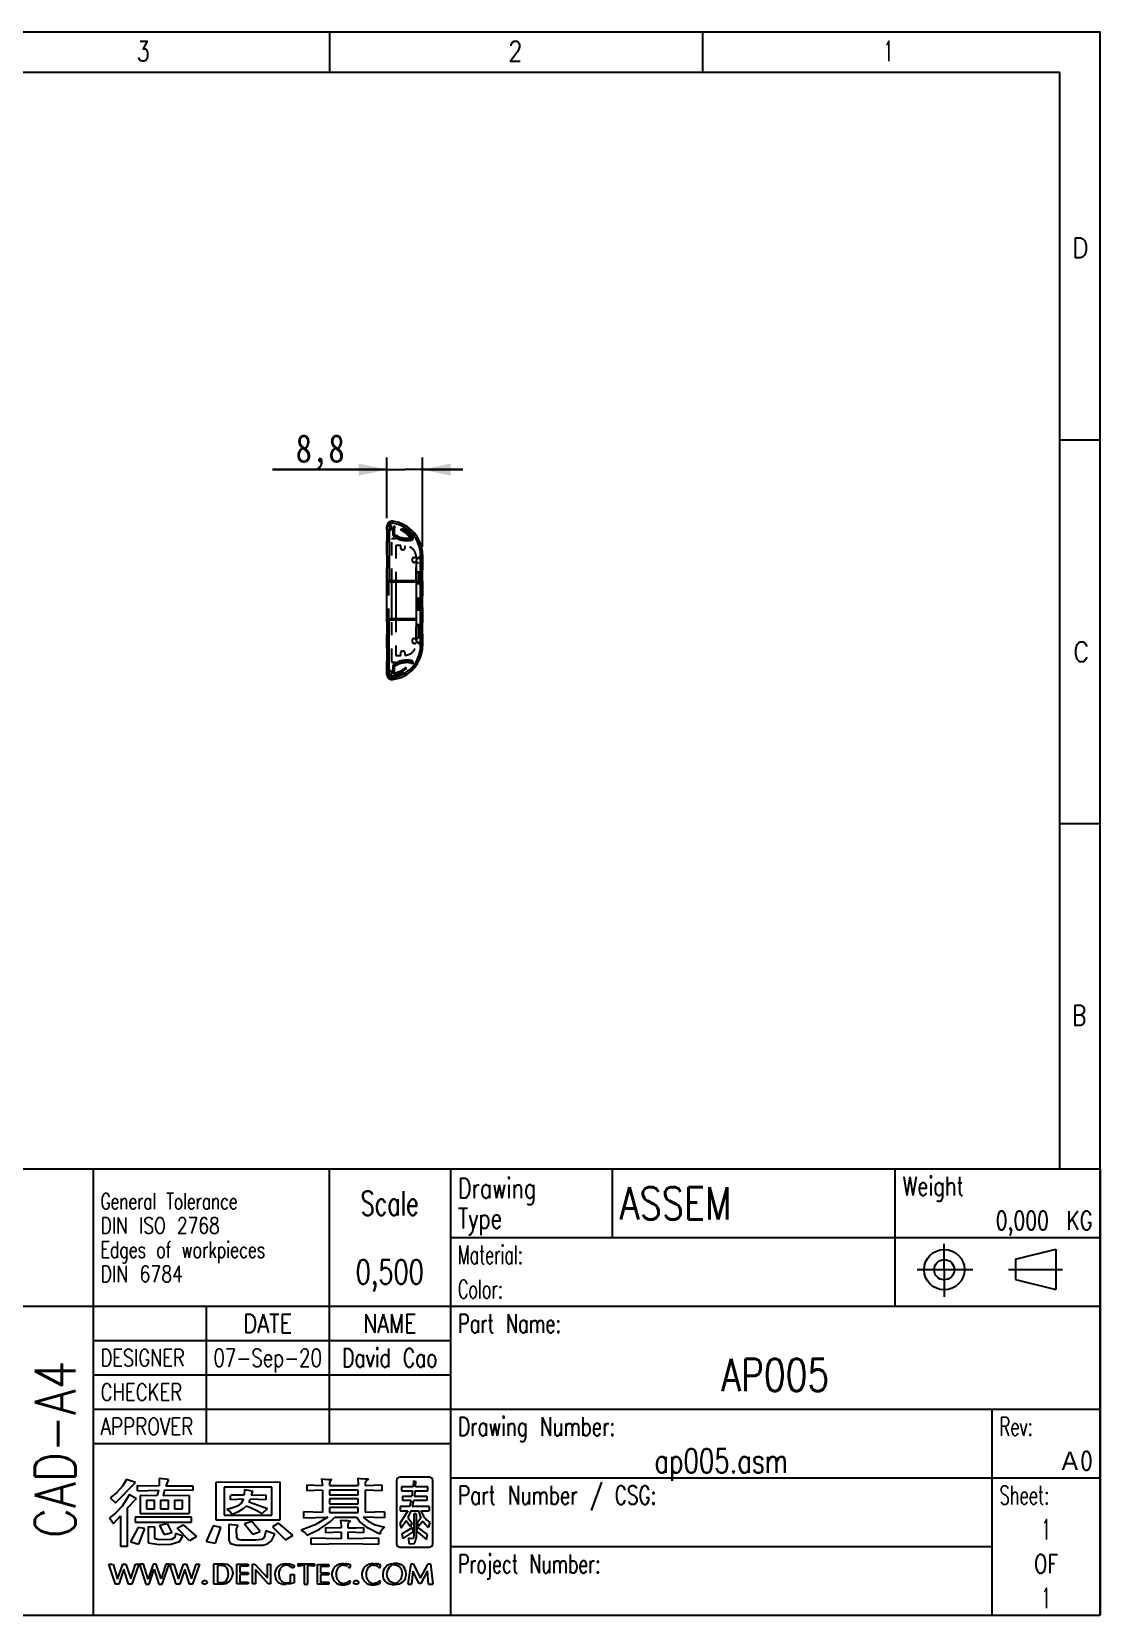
# Model space of a CAD drawing. Extents: x 14 to 580, y 14 to 406.
# Drawn here: x 315.6 to 580, y 14 to 406 of the extents above; entities that cross this region are included whole.
import ezdxf
from ezdxf.enums import TextEntityAlignment as Align

# ---------------------------------------------------------------- set-up
doc = ezdxf.new("R2010")
doc.units = 0
doc.header["$LTSCALE"] = 32.67
doc.linetypes.add('HIDDEN', pattern=[0.2, 0.1, -0.1])
doc.layers.get('0').update_dxf_attribs({"linetype": 'CONTINUOUS'})
for name, color, linetype in [('AP005-BASE2', 7, 'CONTINUOUS'), ('AP005-BASE3', 7, 'CONTINUOUS'), ('AP005-DIFFUSE3', 7, 'CONTINUOUS'), ('AP005-ENDCAP-02', 7, 'CONTINUOUS'), ('AP005-ENDCAP-03', 7, 'CONTINUOUS'), ('AP005-ENDCAP-12', 7, 'CONTINUOUS'), ('AP005-ENDCAP-13', 7, 'CONTINUOUS'), ('AP0054', 7, 'CONTINUOUS'), ('AP0059', 7, 'CONTINUOUS')]:
    doc.layers.add(name, color=color, linetype=linetype)
doc.styles.get("Standard").update_dxf_attribs({"font": 'SIMHEI.SHX', "width": 0.85})
doc.styles.add('TEXTSTYLE_2', font='TXT.TTF')
doc.styles.add('TEXTSTYLE_4', font='TXT.TTF')
doc.styles.add('TEXTSTYLE_5', font='TXT.TTF')
doc.styles.add('TEXTSTYLE_6', font='TXT.TTF')
doc.styles.add('TEXTSTYLE_8', font='gdt', dxfattribs={"width": 0.55})
doc.dimstyles.get("Standard").update_dxf_attribs({"dimtxt": 2.5, "dimasz": 2.5, "dimexe": 1.25, "dimexo": 0.625, "dimtad": 1, "dimcen": 2.5, "dimazin": 3, "dimtfac": 1, "dimtmove": 0, "dimatfit": 3})

# ---------------------------------------------------------------- blocks, each defined once
blk = doc.blocks.new('SYMBOL_283_BL0', base_point=(374.78, 34.86))
at = {"layer": 'AP0059', "color": 7}
for p, q in [((339.1, 47.61), (338.1, 45.94)), ((341.3, 46.84), (339.1, 47.61)), ((347.18, 47.9), (347.17, 46.03)), ((349.45, 47.59), (347.18, 47.9)), ((349.45, 47.59), (348.82, 46.03)), ((387.31, 47.76), (387.54, 46.15)), ((387.31, 47.76), (388.91, 47.61)), ((388.91, 47.61), (389.85, 47.6)), ((389.43, 47.18), (389.3, 46.78)), ((389.85, 47.6), (389.43, 47.18)), ((396.28, 47.96), (396.42, 46.15)), ((396.28, 47.96), (396.98, 47.88)), ((396.98, 47.88), (398.08, 47.8)), ((398.08, 47.8), (398.94, 47.79)), ((398.27, 47.21), (398.13, 46.82)), ((398.94, 47.79), (398.27, 47.21)), ((405.9, 47.37), (405.9, 31.66)), ((414.04, 48.16), (406.7, 48.16)), ((410.08, 47.31), (409.97, 45.82)), ((410.08, 47.31), (410.67, 47.13)), ((410.56, 45.82), (410.67, 47.13)), ((414.83, 31.66), (414.83, 47.37)), ((336.66, 44.38), (335.05, 43.09)), ((336.31, 41.86), (341.3, 46.84)), ((338.1, 45.94), (336.66, 44.38)), ((339.82, 43.9), (337.99, 41.01)), ((339.82, 43.9), (341.52, 42.91)), ((341.74, 46.12), (341.74, 44.85)), ((341.74, 46.12), (347.17, 46.03)), ((341.75, 44.85), (347, 44.96)), ((342.45, 43.66), (342.43, 39.24)), ((346.68, 43.55), (342.45, 43.66)), ((347, 44.97), (346.68, 43.55)), ((348.49, 44.95), (348.16, 43.54)), ((354.56, 43.65), (348.16, 43.54)), ((355.48, 44.86), (348.49, 44.95)), ((348.82, 46.03), (355.48, 46.08)), ((354.56, 43.65), (354.54, 39.24)), ((355.48, 46.08), (355.48, 44.86)), ((361.23, 37.51), (361.28, 46.99)), ((361.28, 46.99), (377.01, 47.02)), ((363.25, 45.72), (363.25, 38.77)), ((374.99, 45.72), (363.25, 45.72)), ((364.74, 43.64), (364.74, 42.62)), ((364.9, 43.83), (368.17, 43.81)), ((368.26, 45.12), (368.17, 43.81)), ((368.26, 45.12), (370.24, 44.84)), ((370.24, 44.84), (369.9, 43.72)), ((369.9, 43.72), (373.57, 43.84)), ((373.57, 43.84), (373.57, 42.59)), ((374.99, 38.77), (374.99, 45.72)), ((377.01, 47.02), (377.01, 37.51)), ((383.7, 46.32), (387.54, 46.15)), ((383.7, 46.32), (383.7, 44.83)), ((387.55, 44.97), (383.7, 44.83)), ((387.55, 44.97), (387.55, 39.42)), ((389.3, 46.78), (389.29, 46.15)), ((389.29, 46.15), (396.42, 46.15)), ((396.42, 44.97), (389.29, 44.97)), ((389.29, 44.97), (389.29, 43.82)), ((389.29, 43.82), (396.42, 43.82)), ((396.42, 43.82), (396.42, 44.97)), ((398.13, 46.82), (398.13, 46.14)), ((398.13, 46.14), (402.28, 46.31)), ((402.28, 44.82), (398.13, 44.97)), ((398.13, 44.97), (398.13, 39.42)), ((402.28, 46.31), (402.28, 44.82)), ((409.97, 45.82), (407.08, 45.82)), ((407.08, 45.82), (407.08, 44.8)), ((407.08, 44.8), (409.86, 44.8)), ((407.34, 43.47), (409.67, 43.47)), ((407.34, 43.47), (407.34, 42.44)), ((409.86, 44.8), (409.67, 43.47)), ((410.45, 44.8), (410.28, 43.47)), ((410.28, 43.47), (413.41, 43.47)), ((410.45, 44.8), (413.66, 44.8)), ((413.66, 45.82), (410.56, 45.82)), ((413.41, 43.47), (413.41, 42.44)), ((413.66, 44.8), (413.66, 45.82)), ((336.32, 39.31), (334.83, 38.16)), ((335.05, 43.09), (336.31, 41.86)), ((337.99, 41.01), (336.32, 39.31)), ((339.33, 40.59), (341.52, 42.91)), ((339.33, 31.06), (339.33, 40.59)), ((342.43, 39.24), (354.54, 39.24)), ((344.01, 42.51), (344.01, 40.37)), ((344.03, 42.51), (346.02, 42.51)), ((344.03, 40.37), (346.02, 40.37)), ((346.02, 40.37), (346.02, 42.51)), ((347.46, 42.51), (347.46, 40.37)), ((347.46, 42.51), (349.44, 42.51)), ((347.46, 40.37), (349.44, 40.37)), ((349.44, 40.37), (349.44, 42.51)), ((350.92, 42.51), (350.92, 40.37)), ((350.95, 42.51), (352.93, 42.51)), ((350.95, 40.37), (352.93, 40.37)), ((352.93, 40.37), (352.93, 42.51)), ((365.13, 40.5), (363.92, 40.21)), ((363.92, 40.21), (364.7, 39.62)), ((364.7, 39.62), (365.2, 39.07)), ((368.01, 42.72), (364.88, 42.59)), ((366.52, 41.04), (365.13, 40.5)), ((365.2, 39.07), (366.76, 39.68)), ((367.44, 41.77), (366.52, 41.04)), ((366.76, 39.68), (368.05, 40.46)), ((368.01, 42.72), (367.44, 41.77)), ((368.05, 40.46), (368.76, 41.14)), ((368.76, 41.14), (369.77, 40.72)), ((369.64, 42.72), (369.37, 42.06)), ((369.37, 42.06), (373.94, 40.46)), ((373.57, 42.59), (369.64, 42.72)), ((369.77, 40.72), (371.35, 39.95)), ((371.35, 39.95), (372.6, 39.21)), ((372.6, 39.21), (373.94, 40.46)), ((387.55, 39.42), (382.87, 39.59)), ((382.87, 39.59), (382.87, 38.15)), ((396.42, 42.86), (389.29, 42.86)), ((389.29, 42.86), (389.29, 41.61)), ((389.29, 41.61), (396.42, 41.61)), ((396.42, 40.65), (389.29, 40.65)), ((389.29, 40.65), (389.29, 39.43)), ((389.29, 39.43), (396.42, 39.43)), ((396.42, 41.61), (396.42, 42.86)), ((396.42, 39.43), (396.42, 40.65)), ((402.9, 39.59), (398.13, 39.42)), ((402.9, 39.59), (402.9, 38.14)), ((408.71, 39.88), (406.66, 36.7)), ((409.05, 40.91), (406.79, 40.91)), ((406.79, 40.91), (406.79, 39.88)), ((406.79, 39.88), (408.71, 39.88)), ((409.48, 42.44), (407.34, 42.44)), ((409.43, 39.88), (408.67, 38.17)), ((409.48, 42.44), (409.05, 40.91)), ((409.43, 39.88), (411.28, 39.88)), ((410.11, 42.44), (409.74, 40.91)), ((413.96, 40.91), (409.74, 40.91)), ((413.41, 42.44), (410.11, 42.44)), ((411.28, 39.88), (411.93, 38.06)), ((411.89, 39.88), (412.55, 38.56)), ((411.89, 39.88), (413.96, 39.88)), ((413.96, 40.91), (413.96, 39.88)), ((334.83, 38.16), (335.82, 36.75)), ((335.82, 36.75), (337.61, 38.59)), ((337.61, 38.59), (337.61, 31.06)), ((341.99, 35.73), (340.09, 32.21)), ((355.15, 38.27), (341.18, 38.29)), ((341.18, 38.29), (341.18, 37.02)), ((341.18, 37.02), (355.15, 37.05)), ((343.55, 35.51), (341.99, 35.73)), ((343.55, 35.51), (342.01, 31.65)), ((344.41, 35.97), (346.02, 35.87)), ((344.41, 35.97), (344.41, 31.96)), ((346.02, 35.87), (346.02, 33.01)), ((347.34, 36.35), (349.11, 36.76)), ((348.47, 33.89), (347.34, 36.35)), ((349.11, 36.76), (350.32, 34.42)), ((351.61, 35.53), (353.06, 36.36)), ((354.64, 32.44), (351.61, 35.53)), ((353.06, 36.36), (356.39, 33.51)), ((355.15, 37.07), (355.15, 38.27)), ((360.48, 36.11), (358.82, 32.24)), ((362.45, 35.75), (360.48, 36.11)), ((361.07, 31.88), (362.44, 35.73)), ((377.01, 37.51), (361.23, 37.51)), ((363.25, 38.77), (374.99, 38.77)), ((364.35, 36.45), (364.37, 32.53)), ((366.7, 36.24), (364.35, 36.45)), ((366.3, 35.37), (366.7, 36.24)), ((366.36, 33.14), (366.3, 35.37)), ((370.11, 37.22), (368.29, 36.62)), ((368.29, 36.62), (370.3, 34.05)), ((372.18, 34.78), (370.11, 37.22)), ((376.68, 36.78), (375.21, 35.88)), ((375.21, 35.88), (378.4, 32.71)), ((380.23, 33.8), (376.68, 36.78)), ((385.77, 36.42), (382.3, 35.06)), ((382.87, 38.15), (388.89, 38.33)), ((383.79, 33.85), (386.79, 35.34)), ((388.89, 38.33), (385.77, 36.42)), ((386.79, 35.34), (389.51, 37.2)), ((388.3, 35.77), (392.18, 35.63)), ((388.3, 35.77), (388.3, 34.44)), ((389.51, 37.2), (390.52, 38.18)), ((396.03, 38.18), (390.52, 38.18)), ((392.01, 37.55), (392.16, 36.21)), ((392.01, 37.55), (392.76, 37.48)), ((392.16, 36.21), (392.18, 35.63)), ((392.76, 37.48), (393.86, 37.44)), ((393.86, 36.58), (393.85, 35.64)), ((393.85, 35.64), (395.91, 35.68)), ((393.86, 37.44), (394.51, 37.42)), ((393.98, 36.94), (393.86, 36.58)), ((394.51, 37.42), (393.98, 36.94)), ((395.91, 35.68), (397.68, 35.76)), ((396.68, 37.26), (396.03, 38.18)), ((398.85, 35.57), (396.68, 37.26)), ((397.62, 38.33), (398.85, 37.29)), ((402.9, 38.14), (397.62, 38.33)), ((397.68, 35.76), (397.68, 34.44)), ((398.85, 37.29), (400.6, 36.43)), ((401.74, 34.12), (398.85, 35.57)), ((400.6, 36.43), (402.93, 35.85)), ((402.4, 35.36), (401.95, 34.7)), ((402.93, 35.85), (402.4, 35.36)), ((406.66, 36.7), (407, 35.61)), ((408.27, 37.39), (407, 35.61)), ((407.22, 34.16), (409.81, 35.76)), ((409.33, 35.87), (408.27, 37.39)), ((408.67, 38.17), (409.68, 36.85)), ((409.68, 36.85), (409.33, 35.87)), ((409.81, 35.76), (409.94, 34.7)), ((410.71, 39.08), (410.14, 39.08)), ((410.14, 39.08), (410.14, 33.81)), ((410.71, 39.08), (410.71, 33.14)), ((411.05, 35.78), (410.82, 34.8)), ((411.93, 38.06), (410.98, 36.93)), ((410.98, 36.93), (411.29, 35.98)), ((413.56, 33.97), (411.05, 35.78)), ((412.37, 37.32), (411.29, 35.98)), ((412.37, 37.32), (412.93, 36.56)), ((412.55, 38.56), (413.32, 37.62)), ((412.93, 36.56), (413.72, 35.74)), ((413.32, 37.62), (414.08, 37.01)), ((414.08, 37.01), (413.72, 35.74)), ((340.13, 32.2), (342.01, 31.65)), ((344.41, 31.96), (347.11, 31.54)), ((346.71, 32.76), (346.02, 33.01)), ((348.47, 32.69), (346.71, 32.76)), ((347.11, 31.54), (350.01, 31.58)), ((350.32, 34.42), (348.47, 33.89)), ((350.22, 32.79), (348.47, 32.69)), ((350.01, 31.58), (352.16, 32.24)), ((351.02, 33.3), (350.22, 32.79)), ((351.23, 34.29), (351.02, 33.3)), ((352.98, 33.6), (351.23, 34.29)), ((352.16, 32.24), (352.98, 33.6)), ((356.39, 33.51), (354.64, 32.44)), ((358.82, 32.24), (361.07, 31.88)), ((364.37, 32.53), (364.79, 31.79)), ((364.79, 31.79), (366.33, 31.38)), ((366.33, 31.38), (372.76, 31.4)), ((366.67, 32.78), (366.36, 33.14)), ((367.54, 32.62), (366.67, 32.78)), ((371.08, 32.61), (367.54, 32.62)), ((370.3, 34.05), (372.18, 34.78)), ((372.45, 32.8), (371.08, 32.61)), ((373.01, 33.17), (372.45, 32.8)), ((372.76, 31.4), (373.98, 31.68)), ((373.28, 33.73), (373.01, 33.17)), ((373.52, 34.89), (373.28, 33.73)), ((375.75, 34.06), (373.55, 34.88)), ((373.98, 31.68), (374.92, 32.44)), ((374.92, 32.44), (375.75, 34.06)), ((378.4, 32.71), (380.29, 33.83)), ((382.3, 35.06), (383.01, 34.67)), ((383.01, 34.67), (383.78, 33.85)), ((392.18, 32.96), (384.64, 33.11)), ((384.64, 33.11), (384.64, 31.65)), ((384.64, 31.65), (393.7, 31.79)), ((392.18, 34.59), (388.3, 34.44)), ((392.18, 34.59), (392.18, 32.96)), ((393.7, 31.79), (401.46, 31.65)), ((397.68, 34.44), (393.85, 34.58)), ((393.85, 34.58), (393.85, 32.96)), ((401.46, 33.11), (393.85, 32.96)), ((401.46, 31.65), (401.46, 33.11)), ((401.95, 34.7), (401.74, 34.12)), ((407.22, 34.16), (407.4, 33.02)), ((409.94, 34.7), (407.4, 33.02)), ((409.73, 32.95), (408.83, 33.07)), ((408.83, 33.07), (408.92, 31.75)), ((408.92, 31.75), (410.04, 31.72)), ((409.96, 33.06), (409.73, 32.95)), ((410.09, 33.3), (409.96, 33.06)), ((410.04, 31.72), (410.47, 32.16)), ((410.14, 33.81), (410.09, 33.3)), ((410.47, 32.16), (410.71, 33.14)), ((410.82, 34.8), (413.29, 32.77)), ((413.29, 32.77), (413.56, 33.97)), ((339.33, 31.06), (337.61, 31.06)), ((406.7, 30.86), (414.04, 30.86)), ((334.73, 26.7), (335.61, 26.69)), ((336.32, 21.74), (334.73, 26.7)), ((335.76, 26.69), (336.88, 22.98)), ((336.88, 22.98), (338.14, 26.7)), ((338.41, 25.4), (337.18, 21.74)), ((338.14, 26.7), (338.89, 26.69)), ((339.57, 21.74), (338.41, 25.4)), ((338.89, 26.69), (340.11, 23.03)), ((340.11, 23.03), (341.29, 26.7)), ((342.08, 26.69), (340.37, 21.74)), ((341.29, 26.7), (342.08, 26.69)), ((342.26, 26.7), (343.85, 21.74)), ((343.28, 26.69), (342.26, 26.7)), ((344.41, 22.98), (343.28, 26.69)), ((345.67, 26.69), (344.41, 22.98)), ((344.71, 21.74), (345.93, 25.4)), ((346.42, 26.69), (345.67, 26.69)), ((345.93, 25.4), (347.1, 21.74)), ((347.64, 23.03), (346.42, 26.69)), ((348.81, 26.7), (347.64, 23.03)), ((347.9, 21.74), (349.61, 26.69)), ((349.61, 26.69), (348.81, 26.7)), ((349.78, 26.7), (350.81, 26.69)), ((351.38, 21.74), (349.78, 26.7)), ((350.81, 26.69), (351.93, 22.98)), ((351.93, 22.98), (353.2, 26.7)), ((353.46, 25.4), (352.24, 21.74)), ((353.2, 26.7), (353.95, 26.69)), ((354.63, 21.74), (353.46, 25.4)), ((353.95, 26.69), (355.17, 23.03)), ((355.17, 23.03), (356.34, 26.7)), ((357.14, 26.69), (355.43, 21.74)), ((356.34, 26.7), (357.14, 26.69)), ((363.33, 26.7), (360.62, 26.69)), ((360.62, 26.69), (360.62, 21.81)), ((361.57, 26.34), (361.57, 22.14)), ((362.5, 26.33), (361.57, 26.33)), ((363.41, 26.19), (362.5, 26.33)), ((364.1, 26.54), (363.33, 26.7)), ((363.85, 25.89), (363.41, 26.19)), ((364.11, 25.32), (363.85, 25.89)), ((364.86, 25.99), (364.1, 26.54)), ((364.26, 24.62), (364.11, 25.32)), ((364.15, 23.29), (364.28, 24.25)), ((364.28, 24.25), (364.26, 24.62)), ((364.86, 25.99), (365.22, 25.26)), ((365.34, 24.42), (365.16, 23.39)), ((365.22, 25.26), (365.34, 24.42)), ((366.35, 26.63), (369.18, 26.63)), ((366.35, 21.81), (366.35, 26.63)), ((369.18, 26.17), (367.07, 26.17)), ((367.07, 26.17), (367.07, 24.58)), ((367.07, 24.58), (369.18, 24.58)), ((369.18, 24.13), (367.07, 24.13)), ((367.07, 24.13), (367.07, 22.24)), ((369.18, 26.63), (369.18, 26.17)), ((369.18, 24.58), (369.18, 24.13)), ((370.23, 21.81), (370.23, 26.69)), ((370.23, 26.69), (370.85, 26.69)), ((370.85, 26.69), (373.95, 23.28)), ((374.12, 21.81), (370.95, 25.32)), ((370.95, 25.32), (370.95, 21.81)), ((373.95, 23.28), (373.95, 26.69)), ((373.95, 26.69), (374.67, 26.69)), ((374.67, 26.69), (374.67, 21.81)), ((375.81, 24.84), (375.73, 24.14)), ((375.73, 24.14), (376.01, 22.92)), ((376.28, 25.85), (375.81, 24.84)), ((377.11, 26.48), (376.28, 25.85)), ((376.76, 24.7), (376.73, 24.22)), ((376.73, 24.22), (376.82, 23.5)), ((376.89, 25.2), (376.76, 24.7)), ((377.17, 25.7), (376.89, 25.2)), ((377.82, 26.7), (377.11, 26.48)), ((377.7, 26.15), (377.17, 25.7)), ((378.5, 26.43), (377.7, 26.15)), ((378.38, 26.78), (377.82, 26.7)), ((378.38, 26.78), (379.47, 26.73)), ((379.12, 26.37), (378.5, 26.43)), ((380.14, 25.75), (379.12, 26.37)), ((379.47, 26.73), (380.62, 26.34)), ((379.67, 22.24), (379.67, 24.08)), ((379.67, 24.08), (380.56, 24.08)), ((380.39, 25.75), (380.14, 25.75)), ((380.62, 26.34), (380.39, 25.75)), ((380.56, 24.08), (380.55, 22.02)), ((381.46, 26.74), (385.56, 26.75)), ((381.46, 26.74), (381.46, 26.23)), ((381.46, 26.23), (381.75, 26.23)), ((381.75, 26.23), (383.05, 26.39)), ((383.05, 26.39), (383.05, 21.74)), ((383.97, 21.74), (383.97, 26.39)), ((383.97, 26.39), (385.27, 26.23)), ((385.27, 26.23), (385.56, 26.23)), ((385.56, 26.75), (385.55, 26.26)), ((386.31, 26.56), (389.14, 26.56)), ((386.31, 21.74), (386.31, 26.56)), ((389.14, 26.1), (387.03, 26.1)), ((387.03, 26.1), (387.03, 24.51)), ((387.03, 24.51), (389.14, 24.51)), ((389.14, 24.06), (387.03, 24.06)), ((387.03, 24.06), (387.03, 22.17)), ((389.14, 26.56), (389.14, 26.1)), ((389.14, 24.51), (389.14, 24.06)), ((389.9, 24.19), (389.9, 24.18)), ((390.93, 24.18), (390.93, 24.27)), ((392.87, 26.75), (392.58, 26.74)), ((392.72, 26.44), (392.76, 26.44)), ((392.76, 26.44), (392.84, 26.43)), ((392.84, 26.43), (392.92, 26.42)), ((392.92, 26.42), (393.22, 26.35)), ((393.47, 26.71), (393.16, 26.73)), ((393.77, 26.68), (393.47, 26.71)), ((393.79, 26.06), (394.06, 25.84)), ((394.06, 25.84), (394.41, 25.84)), ((394.41, 25.84), (394.58, 26.4)), ((397.32, 24.19), (397.32, 24.18)), ((398.35, 24.18), (398.35, 24.27)), ((400.29, 26.75), (400, 26.74)), ((400.14, 26.44), (400.18, 26.44)), ((400.18, 26.44), (400.26, 26.43)), ((400.26, 26.43), (400.34, 26.42)), ((400.34, 26.42), (400.64, 26.35)), ((400.89, 26.71), (400.57, 26.73)), ((401.19, 26.68), (400.89, 26.71)), ((401.21, 26.06), (401.48, 25.84)), ((401.48, 25.84), (401.83, 25.84)), ((401.83, 25.84), (402, 26.4)), ((402.55, 24.94), (402.45, 24.18)), ((402.45, 24.18), (402.48, 23.72)), ((402.48, 23.72), (402.6, 23.22)), ((402.94, 25.75), (402.55, 24.94)), ((402.98, 25.79), (403.58, 26.41)), ((403.48, 24.23), (403.72, 25.22)), ((403.63, 23.24), (403.48, 24.23)), ((403.58, 26.41), (404.35, 26.75)), ((403.72, 25.22), (404.22, 26.05)), ((404.72, 26.42), (404.22, 26.05)), ((404.35, 26.75), (405.13, 26.86)), ((405.33, 26.56), (404.72, 26.42)), ((406.11, 26.81), (405.13, 26.86)), ((405.33, 26.56), (406.1, 26.37)), ((406.52, 26.09), (406.1, 26.37)), ((407.13, 26.49), (406.11, 26.81)), ((406.91, 25.62), (406.52, 26.09)), ((406.91, 25.62), (407.1, 25.21)), ((407.24, 24.23), (407.04, 23.24)), ((407.1, 25.21), (407.22, 24.73)), ((407.13, 26.49), (407.6, 26.06)), ((407.22, 24.73), (407.24, 24.23)), ((407.6, 26.06), (407.88, 25.69)), ((408.18, 24.96), (407.88, 25.69)), ((408.08, 23.15), (408.27, 24.08)), ((408.27, 24.08), (408.18, 24.96)), ((408.78, 21.74), (409.47, 26.75)), ((409.47, 26.75), (409.98, 26.75)), ((409.88, 24.96), (409.59, 21.74)), ((411.46, 21.85), (409.88, 24.96)), ((409.98, 26.75), (411.84, 23.21)), ((411.84, 23.21), (413.74, 26.75)), ((413.5, 25.02), (411.87, 21.85)), ((413.8, 21.74), (413.5, 25.02)), ((413.74, 26.75), (414.26, 26.75)), ((414.26, 26.75), (414.83, 21.74)), ((337.18, 21.74), (336.32, 21.74)), ((340.37, 21.74), (339.57, 21.74)), ((343.85, 21.74), (344.71, 21.74)), ((347.1, 21.74), (347.9, 21.74)), ((352.24, 21.74), (351.38, 21.74)), ((355.43, 21.74), (354.63, 21.74)), ((357.83, 22.06), (357.91, 22.39)), ((357.98, 21.77), (357.83, 22.06)), ((357.91, 22.39), (358.26, 22.58)), ((358.26, 21.68), (357.98, 21.77)), ((358.26, 22.58), (358.59, 22.59)), ((358.73, 21.71), (358.26, 21.68)), ((358.59, 22.59), (358.89, 22.44)), ((358.98, 21.92), (358.73, 21.71)), ((358.89, 22.44), (359.02, 22.21)), ((359.02, 22.21), (358.98, 21.92)), ((360.62, 21.81), (362.96, 21.81)), ((361.57, 22.14), (362.34, 22.14)), ((362.34, 22.14), (363.12, 22.21)), ((363.02, 21.81), (363.67, 21.91)), ((363.12, 22.21), (363.72, 22.54)), ((363.67, 21.91), (364.51, 22.4)), ((363.72, 22.54), (364.15, 23.29)), ((364.51, 22.4), (365.16, 23.39)), ((369.18, 21.81), (366.35, 21.81)), ((367.07, 22.24), (369.18, 22.24)), ((369.18, 22.24), (369.18, 21.81)), ((370.95, 21.81), (370.23, 21.81)), ((374.67, 21.81), (374.12, 21.81)), ((376.01, 22.92), (376.69, 22.14)), ((376.69, 22.14), (377.66, 21.75)), ((376.82, 23.5), (377.04, 22.96)), ((377.04, 22.96), (377.46, 22.43)), ((378.08, 22.07), (377.46, 22.43)), ((377.66, 21.75), (378.45, 21.7)), ((378.66, 21.96), (378.08, 22.07)), ((379.6, 21.79), (378.45, 21.7)), ((379.19, 22.03), (378.66, 21.96)), ((379.19, 22.03), (379.67, 22.24)), ((380.55, 22.02), (379.6, 21.79)), ((383.05, 21.74), (383.97, 21.74)), ((389.14, 21.74), (386.31, 21.74)), ((387.03, 22.17), (389.14, 22.17)), ((389.14, 22.17), (389.14, 21.74)), ((392.5, 21.56), (392.79, 21.56)), ((392.79, 21.56), (392.99, 21.57)), ((392.99, 21.57), (393.19, 21.59)), ((393.19, 21.59), (393.39, 21.63)), ((393.39, 21.63), (393.6, 21.67)), ((393.6, 21.67), (393.65, 21.69)), ((393.65, 21.69), (393.71, 21.7)), ((393.71, 21.7), (394.01, 21.8)), ((394.01, 21.8), (394.11, 21.85)), ((394.11, 21.85), (394.21, 21.9)), ((394.47, 22.47), (394.18, 22.46)), ((394.21, 21.9), (394.31, 21.96)), ((394.31, 21.96), (394.41, 22.02)), ((394.41, 22.02), (394.47, 22.47)), ((395.28, 21.98), (395.31, 22.3)), ((395.41, 21.77), (395.28, 21.98)), ((395.31, 22.3), (395.47, 22.51)), ((395.7, 21.68), (395.41, 21.77)), ((395.47, 22.51), (395.7, 22.58)), ((395.7, 22.58), (396.02, 22.59)), ((396.01, 21.68), (395.7, 21.68)), ((396.16, 21.71), (396.01, 21.68)), ((396.02, 22.59), (396.26, 22.5)), ((396.36, 21.85), (396.16, 21.71)), ((396.26, 22.5), (396.43, 22.3)), ((396.46, 22.12), (396.36, 21.85)), ((396.43, 22.3), (396.46, 22.12)), ((399.92, 21.56), (400.21, 21.56)), ((400.21, 21.56), (400.41, 21.57)), ((400.41, 21.57), (400.61, 21.59)), ((400.61, 21.59), (400.81, 21.63)), ((400.81, 21.63), (401.02, 21.67)), ((401.02, 21.67), (401.07, 21.69)), ((401.07, 21.69), (401.13, 21.7)), ((401.13, 21.7), (401.43, 21.8)), ((401.43, 21.8), (401.53, 21.85)), ((401.53, 21.85), (401.63, 21.9)), ((401.88, 22.47), (401.6, 22.46)), ((401.63, 21.9), (401.73, 21.96)), ((401.73, 21.96), (401.83, 22.02)), ((401.83, 22.02), (401.88, 22.47)), ((402.6, 23.22), (403.05, 22.48)), ((403.05, 22.48), (403.35, 22.22)), ((403.35, 22.22), (404.02, 21.83)), ((403.63, 23.24), (403.8, 22.85)), ((404.33, 22.26), (403.8, 22.85)), ((404.02, 21.83), (404.85, 21.63)), ((405.37, 21.9), (404.33, 22.26)), ((404.85, 21.63), (405.56, 21.62)), ((406.05, 22.08), (405.37, 21.9)), ((405.56, 21.62), (406.54, 21.79)), ((406.86, 22.85), (406.05, 22.08)), ((406.54, 21.79), (407.01, 22.01)), ((407.04, 23.24), (406.86, 22.85)), ((407.01, 22.01), (407.44, 22.3)), ((407.44, 22.3), (408.08, 23.15)), ((408.78, 21.74), (409.59, 21.74)), ((411.87, 21.85), (411.46, 21.85)), ((413.8, 21.74), (414.83, 21.74))]:
    blk.add_line(p, q, dxfattribs=at)
for centre, radius, start, end in [((406.7, 47.37), 0.799, 90, 180), ((414.04, 47.37), 0.799, 0, 90), ((406.7, 31.66), 0.799, 180, 270), ((414.04, 31.66), 0.799, 270, 360), ((392.4, 24.21), 2.5, 158.0467, 180.3952), ((392.82, 24.13), 2.93, 179.1046, 200.8922), ((392.6, 24.1), 2.73, 136.7287, 157.5392), ((392.3, 24.39), 2.32, 111.1471, 136.841), ((393.49, 24.31), 2.56, 160.119, 180.9693), ((394.42, 24.2), 3.49, 180.1894, 197.9684), ((392.9, 24.5), 1.94, 135.1351, 159.4747), ((392.53, 23.7), 3.04, 89.1542, 110.4525), ((392.91, 24.52), 1.94, 95.5685, 135.5687), ((392.97, 27.43), 0.691, 260.9564, 273.018), ((393.12, 27.48), 0.75, 261.6919, 272.7717), ((392.58, 24.37), 2.07, 63.4314, 72.1964), ((392.57, 24.35), 2.09, 54.3712, 63.3981), ((393.37, 24.06), 2.65, 68.5873, 81.3424), ((393.69, 24.97), 1.68, 58.0891, 67.5455), ((399.82, 24.21), 2.5, 158.0467, 180.3952), ((400.24, 24.13), 2.93, 179.1046, 200.8922), ((400.02, 24.1), 2.73, 136.7287, 157.5392), ((399.72, 24.39), 2.32, 111.1471, 136.841), ((400.91, 24.31), 2.56, 160.119, 180.9693), ((401.84, 24.2), 3.49, 180.1894, 197.9684), ((400.32, 24.5), 1.94, 135.1351, 159.4747), ((399.95, 23.7), 3.04, 89.1542, 110.4525), ((400.33, 24.52), 1.94, 95.5685, 135.5687), ((400.39, 27.43), 0.691, 260.9564, 273.018), ((400.54, 27.48), 0.75, 261.6919, 272.7717), ((400, 24.37), 2.08, 54.329, 72.1869), ((400.79, 24.06), 2.65, 68.5873, 81.3424), ((401.11, 24.97), 1.68, 58.0891, 67.5455), ((392.36, 24.05), 2.46, 202.8963, 250.0701), ((392.58, 23.6), 1.55, 197.9155, 229.0523), ((392.48, 24.41), 2.85, 250.2982, 270.5014), ((393.02, 24.11), 2.23, 229.1447, 246.9842), ((392.91, 23.89), 1.98, 247.3414, 266.3689), ((392.59, 24.53), 2.63, 274.3561, 282.4978), ((392.67, 24.17), 2.26, 282.3564, 291.9904), ((392.67, 24.31), 2.39, 290.9261, 300.3826), ((392.8, 24.1), 2.14, 300.1226, 310.0864), ((399.78, 24.05), 2.46, 202.8963, 250.0701), ((400, 23.6), 1.55, 197.9155, 229.0523), ((399.9, 24.41), 2.85, 250.2982, 270.5014), ((400.44, 24.11), 2.23, 229.1447, 246.9842), ((400.33, 23.89), 1.98, 247.3414, 266.3689), ((400.01, 24.53), 2.63, 274.3561, 282.4978), ((400.09, 24.17), 2.26, 282.3564, 291.9904), ((400.08, 24.31), 2.39, 290.9261, 300.3826), ((400.22, 24.1), 2.14, 300.1226, 310.0864)]:
    blk.add_arc(centre, radius, start, end, dxfattribs=at)
blk = doc.blocks.new('_FILLED')
at = {"color": 0, "linetype": 'BYBLOCK'}
blk.add_solid([(0, 0), (-1, 0.214), (-1, -0.214)], dxfattribs=at)
blk = doc.blocks.new('*D2')
at = {"layer": 'AP0054', "color": 3}
for p, q in [((403.51, 285.57), (403.51, 300.6)), ((412.31, 278.5), (412.31, 300.6)), ((403.51, 297.6), (375.21, 297.6)), ((375.21, 297.6), (407.91, 297.6)), ((422.31, 297.6), (407.91, 297.6)), ((412.31, 297.6), (422.31, 297.6))]:
    blk.add_line(p, q, dxfattribs=at)
at = {"layer": 'AP0054', "color": 3, "xscale": 7, "yscale": 7, "zscale": 7}
blk.add_blockref('_FILLED', (403.51, 297.6), dxfattribs=at)
at = {"layer": 'AP0054', "color": 3, "xscale": 7, "yscale": 7, "zscale": 7, "rotation": 180}
blk.add_blockref('_FILLED', (412.31, 297.6), dxfattribs=at)
at = {"layer": 'AP0054', "color": 3, "width": 0.85}
blk.add_text('8,8', height=7, dxfattribs=at).set_placement((393.06, 299.35), align=Align.RIGHT)

msp = doc.modelspace()

# ---------------------------------------------------------------- linework, layer by layer
at = {"layer": 'AP005-BASE2', "color": 7}
for p, q in [((404.714, 260.621), (404.714, 269.821)), ((405.714, 269.821), (405.714, 260.621))]:
    msp.add_line(p, q, dxfattribs=at)
for centre, start, end in [((404.764, 283.571), 90.28154, 180.00211), ((404.764, 246.871), 179.99789, 269.71846)]:
    msp.add_arc(centre, 1.25, start, end, dxfattribs=at)
at = {"layer": 'AP005-BASE3', "color": 8, "linetype": 'HIDDEN'}
for p, q in [((403.514, 282.671), (403.514, 283.571)), ((404.414, 282.571), (403.614, 282.571)), ((404.514, 283.896), (404.514, 282.671)), ((404.714, 269.821), (404.714, 280.371)), ((404.914, 280.571), (405.507, 280.571)), ((405.714, 278.846), (405.714, 269.821)), ((406.914, 278.846), (405.714, 278.846)), ((406.914, 278.071), (406.914, 278.846)), ((407.914, 278.771), (407.914, 278.071)), ((407.614, 277.771), (407.214, 277.771)), ((412.212, 276.326), (411.05, 275.662)), ((404.714, 250.071), (404.714, 260.621)), ((405.714, 260.621), (405.714, 251.596)), ((405.714, 251.596), (406.914, 251.596)), ((406.914, 251.596), (406.914, 252.371)), ((407.214, 252.671), (407.614, 252.671)), ((407.914, 252.371), (407.914, 251.671)), ((411.05, 254.779), (412.212, 254.116)), ((403.514, 246.871), (403.514, 247.771)), ((403.614, 247.871), (404.414, 247.871)), ((404.514, 247.771), (404.514, 246.546)), ((405.507, 249.871), (404.914, 249.871))]:
    msp.add_line(p, q, dxfattribs=at)
for centre, radius, start, end in [((403.614, 282.671), 0.1, 180.00211, 270.00211), ((404.414, 282.671), 0.1, 270.00211, 0.00211), ((404.564, 283.896), 0.05, 84.30107, 180.00211), ((403.814, 276.383), 7.6, 36.68476, 84.30107), ((404.764, 283.571), 1.25, 82.47273, 90.28154), ((403.814, 276.383), 8.5, 0.80094, 82.47273), ((404.914, 280.371), 0.2, 90.00211, 180.00211), ((405.507, 278.571), 2, 68.57737, 90.00211), ((408.429, 286.018), 6, 248.57737, 281.30851), ((407.914, 275.933), 2.838, 358.17046, 90.00211), ((409.508, 280.625), 0.5, 281.30851, 36.68476), ((407.214, 278.071), 0.3, 180.00211, 270.00211), ((407.614, 278.071), 0.3, 270.00211, 0.00211), ((410.95, 275.836), 0.2, 178.17046, 299.69906), ((412.113, 276.499), 0.2, 299.69906, 0.80094), ((410.95, 254.606), 0.2, 60.30094, 181.82954), ((403.814, 254.058), 8.5, 277.52727, 359.19906), ((407.214, 252.371), 0.3, 89.99789, 179.99789), ((407.614, 252.371), 0.3, 359.99789, 89.99789), ((407.914, 254.509), 2.838, 269.99789, 1.82954), ((412.113, 253.942), 0.2, 359.19906, 60.30094), ((403.614, 247.771), 0.1, 89.99789, 179.99789), ((404.414, 247.771), 0.1, 359.99789, 89.99789), ((403.814, 254.058), 7.6, 275.69893, 323.31524), ((404.914, 250.071), 0.2, 179.99789, 269.99789), ((405.507, 251.871), 2, 269.99789, 291.42263), ((408.429, 244.424), 6, 78.69149, 111.42263), ((409.508, 249.817), 0.5, 323.31524, 78.69149), ((404.564, 246.546), 0.05, 179.99789, 275.69893), ((404.764, 246.871), 1.25, 269.71846, 277.52727)]:
    msp.add_arc(centre, radius, start, end, dxfattribs=at)
at = {"layer": 'AP005-DIFFUSE3', "color": 8, "linetype": 'HIDDEN'}
for p, q in [((409.814, 274.921), (409.814, 275.576)), ((410.114, 275.876), (410.41, 275.876)), ((411.014, 274.621), (410.114, 274.621)), ((411.099, 275.576), (412.165, 276.183)), ((412.314, 276.096), (412.314, 254.345)), ((411.314, 256.121), (411.314, 274.321)), ((409.814, 254.866), (409.814, 255.521)), ((410.114, 255.821), (411.014, 255.821)), ((412.165, 254.259), (411.099, 254.866)), ((410.41, 254.566), (410.114, 254.566))]:
    msp.add_line(p, q, dxfattribs=at)
for centre, radius, start, end in [((410.114, 275.576), 0.3, 90, 180), ((410.114, 274.921), 0.3, 180, 270), ((410.41, 275.576), 0.3, 25.70573, 90), ((410.95, 275.836), 0.3, 205.70573, 299.69906), ((411.014, 274.321), 0.3, 0, 90), ((412.214, 276.096), 0.1, 0, 119.69906), ((410.114, 255.521), 0.3, 90, 180), ((410.114, 254.866), 0.3, 180, 270), ((410.95, 254.606), 0.3, 60.30094, 154.29427), ((411.014, 256.121), 0.3, 270, 360), ((410.41, 254.866), 0.3, 270, 334.29427), ((412.214, 254.345), 0.1, 240.30094, 360)]:
    msp.add_arc(centre, radius, start, end, dxfattribs=at)
at = {"layer": 'AP005-ENDCAP-02', "color": 7}
for p, q in [((403.515, 283.571), (403.515, 270.121)), ((404.015, 283.571), (403.515, 283.571)), ((404.015, 283.571), (404.015, 269.821)), ((404.863, 284.314), (404.928, 284.81)), ((412.219, 276.501), (411.814, 276.499)), ((411.814, 253.943), (411.814, 276.499)), ((412.29, 276.501), (412.219, 276.501)), ((412.314, 253.94), (412.314, 276.502)), ((403.515, 270.121), (410.716, 270.121)), ((403.815, 269.821), (410.716, 269.821)), ((410.716, 270.121), (410.715, 260.321)), ((403.515, 260.321), (403.515, 246.871)), ((410.715, 260.321), (403.515, 260.321)), ((410.715, 260.621), (403.815, 260.621)), ((404.015, 246.871), (404.015, 260.621)), ((412.168, 253.94), (411.814, 253.943)), ((404.015, 246.871), (403.515, 246.871)), ((404.863, 246.127), (404.928, 245.632))]:
    msp.add_line(p, q, dxfattribs=at)
for points in [[(412.314, 276.502), (412.308, 276.502), (412.29, 276.501)], [(412.29, 253.939), (412.219, 253.94), (412.168, 253.94)], [(412.314, 253.94), (412.308, 253.939), (412.29, 253.939)]]:
    msp.add_lwpolyline(points, dxfattribs=at)
for centre, radius, start, end in [((404.765, 283.571), 1.25, 82.47273, 180), ((404.765, 283.571), 0.75, 82.47273, 180), ((403.815, 276.383), 8, 0.82559, 82.47273), ((403.815, 276.383), 8.5, 0.80094, 82.47273), ((403.815, 270.121), 0.3, 180, 270), ((403.815, 260.321), 0.3, 90, 180), ((403.815, 254.058), 8, 277.52727, 359.17441), ((403.815, 254.058), 8.5, 277.52727, 359.19906), ((404.765, 246.871), 1.25, 180, 277.52727), ((404.765, 246.871), 0.75, 180, 277.52727)]:
    msp.add_arc(centre, radius, start, end, dxfattribs=at)
at = {"layer": 'AP005-ENDCAP-03', "color": 8, "linetype": 'HIDDEN'}
for p, q in [((405.015, 281.371), (405.015, 283.095)), ((405.315, 283.095), (405.015, 283.095)), ((405.315, 281.371), (405.315, 283.095)), ((405.438, 283.193), (405.507, 283.484)), ((405.315, 281.371), (405.015, 281.371)), ((405.315, 281.371), (405.275, 281.074)), ((406.071, 280.906), (406.169, 281.114)), ((409.33, 280.694), (409.567, 280.879)), ((409.33, 280.694), (409.38, 280.398)), ((410.716, 270.121), (410.716, 275.065)), ((410.968, 275.499), (412.165, 276.182)), ((410.715, 255.376), (410.715, 260.321)), ((412.165, 254.259), (410.967, 254.942)), ((405.015, 247.346), (405.015, 249.071)), ((405.315, 249.071), (405.015, 249.071)), ((405.315, 247.346), (405.015, 247.346)), ((405.315, 249.071), (405.275, 249.368)), ((405.315, 247.346), (405.315, 249.071)), ((405.438, 247.249), (405.507, 246.957)), ((409.33, 249.748), (409.38, 250.044)), ((409.33, 249.748), (409.567, 249.563))]:
    msp.add_line(p, q, dxfattribs=at)
for points in [[(406.041, 280.843), (406.043, 280.847), (406.049, 280.859), (406.071, 280.906)], [(406.041, 249.599), (406.042, 249.594), (406.048, 249.582), (406.057, 249.562), (406.169, 249.327)]]:
    msp.add_lwpolyline(points, dxfattribs=at)
for centre, radius, start, end in [((405.415, 283.095), 0.4, 76.59409, 180.00211), ((405.415, 283.095), 0.1, 76.59409, 180.00211), ((403.815, 276.383), 7, 38.00812, 76.59409), ((403.815, 276.383), 7.3, 38.00812, 76.59409), ((405.315, 281.371), 0.3, 180.00211, 262.45225), ((404.947, 278.595), 2.5, 64.05971, 82.45225), ((404.947, 278.595), 2.8, 64.12414, 82.45225), ((408.43, 286.018), 5.7, 245.21396, 279.59658), ((408.43, 286.018), 5.4, 245.24469, 279.59658), ((409.33, 280.694), 0.3, 279.59658, 38.00812), ((411.216, 275.065), 0.5, 119.69484, 179.99789), ((412.215, 276.096), 0.1, 7.38931, 119.9826), ((411.215, 255.376), 0.5, 179.99789, 240.30094), ((412.215, 254.345), 0.1, 240.30094, 352.61069), ((405.315, 249.071), 0.3, 97.54775, 179.99789), ((405.415, 247.346), 0.4, 179.99789, 283.40591), ((404.947, 251.847), 2.5, 277.54775, 295.94029), ((404.947, 251.847), 2.8, 277.54775, 295.87586), ((405.415, 247.346), 0.1, 179.99789, 283.40591), ((403.815, 254.058), 7, 283.40591, 321.99188), ((403.815, 254.058), 7.3, 283.40591, 321.99188), ((408.43, 244.424), 5.7, 80.40342, 114.78604), ((408.43, 244.424), 5.4, 80.40342, 114.75531), ((409.33, 249.748), 0.3, 321.99188, 80.40342)]:
    msp.add_arc(centre, radius, start, end, dxfattribs=at)
at = {"layer": 'AP005-ENDCAP-12', "color": 7}
msp.add_line((403.514, 260.321), (403.514, 270.121), dxfattribs=at)
at = {"layer": 'AP005-ENDCAP-13', "color": 8, "linetype": 'HIDDEN'}
for p, q in [((403.514, 270.121), (403.514, 283.571)), ((404.014, 283.571), (403.514, 283.571)), ((404.014, 246.871), (404.014, 283.571)), ((404.862, 284.314), (404.928, 284.81)), ((405.014, 283.095), (405.014, 281.371)), ((405.314, 283.095), (405.015, 283.095)), ((405.314, 283.095), (405.314, 281.371)), ((405.437, 283.193), (405.507, 283.484)), ((405.314, 281.371), (405.015, 281.371)), ((405.314, 281.371), (405.275, 281.074)), ((406.047, 280.86), (406.069, 280.907)), ((406.069, 280.907), (406.168, 281.114)), ((409.33, 280.694), (409.566, 280.879)), ((409.33, 280.694), (409.38, 280.398)), ((410.714, 275.066), (410.715, 255.377)), ((412.165, 276.183), (410.966, 275.5)), ((412.218, 276.502), (411.813, 276.499)), ((411.813, 276.499), (411.813, 253.943)), ((412.313, 276.502), (412.313, 253.94)), ((403.514, 246.871), (403.514, 260.321)), ((410.967, 254.942), (412.168, 254.257)), ((412.218, 253.941), (411.813, 253.943)), ((405.014, 249.071), (405.014, 247.346)), ((405.314, 249.071), (405.015, 249.071)), ((405.314, 247.346), (405.015, 247.346)), ((405.314, 249.071), (405.275, 249.368)), ((405.314, 249.071), (405.314, 247.346)), ((405.437, 247.249), (405.507, 246.957)), ((406.048, 249.582), (406.07, 249.535)), ((406.07, 249.535), (406.168, 249.327)), ((409.33, 249.748), (409.38, 250.044)), ((409.33, 249.748), (409.566, 249.563)), ((404.014, 246.871), (403.514, 246.871)), ((404.862, 246.127), (404.928, 245.632))]:
    msp.add_line(p, q, dxfattribs=at)
for points in [[(406.04, 280.843), (406.041, 280.848), (406.047, 280.86)], [(412.313, 276.502), (412.307, 276.502), (412.289, 276.503), (412.218, 276.502)], [(412.313, 253.94), (412.307, 253.94), (412.289, 253.94), (412.218, 253.941)], [(406.04, 249.599), (406.042, 249.595), (406.048, 249.582)]]:
    msp.add_lwpolyline(points, dxfattribs=at)
for centre, radius, start, end in [((404.764, 283.571), 1.25, 82.47273, 180), ((404.764, 283.571), 0.75, 82.47273, 180), ((403.814, 276.383), 8, 0.82559, 82.47273), ((403.814, 276.383), 8.5, 0.80094, 82.47273), ((405.414, 283.095), 0.4, 76.59409, 180.00211), ((405.414, 283.095), 0.1, 76.59409, 180.00211), ((403.814, 276.383), 7, 38.00812, 76.59409), ((403.814, 276.383), 7.3, 38.00812, 76.59409), ((405.314, 281.371), 0.3, 180.00211, 262.45225), ((404.946, 278.595), 2.5, 64.05971, 82.45225), ((404.946, 278.595), 2.8, 64.12414, 82.45225), ((408.429, 286.018), 5.7, 245.21396, 279.59658), ((408.429, 286.018), 5.4, 245.24469, 279.59658), ((409.33, 280.694), 0.3, 279.59658, 38.00812), ((411.214, 275.066), 0.5, 119.69906, 180.00211), ((412.214, 276.096), 0.1, 0, 119.69906), ((411.215, 255.377), 0.5, 180.00211, 240.30516), ((403.814, 254.058), 8, 277.52727, 359.17441), ((403.814, 254.058), 8.5, 277.52727, 359.19906), ((412.214, 254.345), 0.1, 242.34842, 360), ((405.314, 249.071), 0.3, 97.54775, 179.99789), ((405.414, 247.346), 0.4, 179.99789, 283.40591), ((404.946, 251.847), 2.5, 277.54775, 295.94029), ((404.946, 251.847), 2.8, 277.54775, 295.87586), ((405.414, 247.346), 0.1, 179.99789, 283.40591), ((403.814, 254.058), 7, 283.40591, 321.99188), ((403.814, 254.058), 7.3, 283.40591, 321.99188), ((408.429, 244.424), 5.7, 80.40342, 114.78604), ((408.429, 244.424), 5.4, 80.40342, 114.75531), ((409.33, 249.748), 0.3, 321.99188, 80.40342), ((404.764, 246.871), 1.25, 180, 277.52727), ((404.764, 246.871), 0.75, 180, 277.52727)]:
    msp.add_arc(centre, radius, start, end, dxfattribs=at)
at = {"layer": 'AP0059', "color": 7}
for p, q in [((14, 406), (580, 406)), ((389.333, 406), (389.333, 396)), ((481.667, 396), (481.667, 406)), ((580, 14), (580, 406)), ((24, 396), (570, 396)), ((570, 124.5), (570, 396)), ((570, 305), (580, 305)), ((570, 210), (580, 210)), ((14, 14), (580, 14))]:
    msp.add_line(p, q, dxfattribs=at)
at = {"layer": 'AP0059', "color": 3}
for p, q in [((205.6, 124.5), (580, 124.5)), ((330.8, 124.5), (330.8, 14)), ((389.2, 124.5), (389.2, 56.5)), ((419.2, 124.5), (419.2, 14)), ((459.2, 124.5), (459.2, 107.5)), ((529.2, 124.5), (529.2, 90.5)), ((580, 124.5), (580, 14)), ((419.2, 107.5), (580, 107.5)), ((541.43, 92.825), (541.399, 105.961)), ((558.993, 102.122), (568.993, 104.622)), ((558.993, 102.122), (558.993, 97.122)), ((568.993, 104.622), (568.993, 94.622)), ((548.433, 99.553), (534.728, 99.553)), ((570.604, 99.553), (557.302, 99.553)), ((558.993, 97.122), (568.993, 94.622)), ((205.6, 90.5), (580, 90.5)), ((358.8, 90.5), (358.8, 56.5)), ((330.8, 82), (419.2, 82)), ((330.8, 73.5), (419.2, 73.5)), ((330.8, 65), (580, 65)), ((553.2, 65), (553.2, 14)), ((330.8, 56.5), (419.2, 56.5)), ((419.2, 48), (580, 48)), ((419.2, 31), (553.2, 31)), ((205.6, 14), (580, 14))]:
    msp.add_line(p, q, dxfattribs=at)
for radius in [5, 2.5]:
    msp.add_circle((541.387, 99.553), radius, dxfattribs=at)

# ---------------------------------------------------------------- block references
at = {"layer": 'AP0059', "color": 7}
msp.add_blockref('SYMBOL_283_BL0', (374.781, 34.864), dxfattribs=at)

# ---------------------------------------------------------------- texts
at = {"layer": 'AP0059', "color": 7, "style": 'TEXTSTYLE_2'}
for s, width, p in [('3', 0.714286, (341.699, 398.659)), ('1', 0.571429, (526.366, 398.659)), ('D', 0.904762, (573, 350)), ('B', 0.785714, (573, 160))]:
    msp.add_text(s, height=5, dxfattribs=dict(at, width=width)).set_placement(p)
at = {"layer": 'AP0059', "color": 7, "style": 'TEXTSTYLE_2', "width": 0.785714}
msp.add_text('2', height=5, dxfattribs=at).set_placement((436.967, 398.659), align=Align.RIGHT)
at = {"layer": 'AP0059', "color": 7, "style": 'TEXTSTYLE_2', "text_generation_flag": 2, "width": 0.833333}
msp.add_text('C', height=5, rotation=180, dxfattribs=at).set_placement((577.167, 255), align=Align.RIGHT)
at = {"layer": 'AP0059', "color": 3}
for s, height, style, width, p in [('Drawing', 5, 'TEXTSTYLE_5', 0.744898, (421.075, 117.25)), ('Weight ', 4.6, 'TEXTSTYLE_5', 0.768707, (531.075, 117.95)), ('General Tolerance', 4, 'TEXTSTYLE_4', 0.693277, (332.675, 114.5)), ('ASSEM', 8, 'TEXTSTYLE_5', 0.8, (461.075, 112)), ('Type ', 5, 'TEXTSTYLE_5', 0.738095, (421.075, 109.75)), ('DIN ISO 2768', 4, 'TEXTSTYLE_4', 0.771825, (332.675, 108.5)), ('Edges of workpieces', 4, 'TEXTSTYLE_4', 0.711779, (332.675, 102.5)), ('Material:', 4.6, 'TEXTSTYLE_5', 0.621693, (421.075, 100.95)), ('DIN 6784', 4, 'TEXTSTYLE_4', 0.782738, (332.675, 96.5)), ('Color:', 4.6, 'TEXTSTYLE_5', 0.626984, (421.075, 92.45)), ('Part Name:', 4.6, 'TEXTSTYLE_5', 0.7, (421.075, 83.95)), ('DESIGNER', 4.2, 'TEXTSTYLE_6', 0.764881, (332.675, 75.65)), ('CHECKER', 4.2, 'TEXTSTYLE_6', 0.778912, (332.675, 67.15)), ('APPROVER', 4.2, 'TEXTSTYLE_6', 0.791667, (332.675, 58.65)), ('Drawing Number:', 4.6, 'TEXTSTYLE_5', 0.72381, (421.075, 58.45)), ('Rev:', 4.6, 'TEXTSTYLE_5', 0.642857, (555.075, 58.45)), ('Part Number / CSG:', 4.6, 'TEXTSTYLE_5', 0.727513, (421.075, 41.45)), ('Sheet:', 4.6, 'TEXTSTYLE_5', 0.642857, (555.075, 41.45)), ('Project Number:', 4.6, 'TEXTSTYLE_5', 0.680952, (421.075, 24.45))]:
    msp.add_text(s, height=height, dxfattribs=dict(at, style=style, width=width)).set_placement(p)
at = {"layer": 'AP0059', "color": 3, "style": 'TEXTSTYLE_5'}
for s, height, width, p in [('Scale', 6, 0.671429, (404.2, 113)), ('0,500', 6, 0.728571, (404.2, 96)), ('DATE', 4.6, 0.833333, (374, 83.95)), ('NAME', 4.6, 0.803571, (404.2, 83.95)), ('07-Sep-20', 4.4, 0.753968, (374, 75.55)), ('David Cao', 4.6, 0.73545, (404.2, 75.45)), ('AP005', 8, 0.785714, (499.6, 69.5)), ('ap005.asm', 6, 0.738095, (486.2, 49.25)), ('1', 5, 0.571429, (566.6, 32.75)), ('OF', 4.6, 0.75, (566.6, 24.45)), ('1', 5, 0.571429, (566.6, 15.75))]:
    msp.add_text(s, height=height, dxfattribs=dict(at, width=width)).set_placement(p, align=Align.CENTER)
for s, width, p in [('0,000', 0.742857, (567.282, 109.45)), (' KG', 0.785714, (578.125, 109.45)), ('0', 0.785714, (578.125, 49.95))]:
    msp.add_text(s, height=4.6, dxfattribs=dict(at, width=width)).set_placement(p, align=Align.RIGHT)
at = {"layer": 'AP0059', "color": 3, "style": 'TEXTSTYLE_2', "width": 0.825397}
msp.add_text('CAD-A4', height=10, rotation=90, dxfattribs=at).set_placement((326.425, 77.012), align=Align.RIGHT)
at = {"layer": 'AP0059', "color": 3, "style": 'TEXTSTYLE_8'}
msp.add_text('A', height=4.6, dxfattribs=at).set_placement((574.511, 49.95), align=Align.RIGHT)

# ---------------------------------------------------------------- dimensions: what is measured, and where the dimension line sits
at = {"layer": 'AP0054', "color": 3}
dim = msp.add_linear_dim(base=(403.515, 297.602), p1=(412.314, 278.502), p2=(403.515, 285.571), angle=180, dimstyle='Standard', dxfattribs=at)
dim.commit()
dim.dimension.update_dxf_attribs({"geometry": '*D2', "text_midpoint": (366.287, 302.852), "dimtype": 128})

doc.saveas('drawing.dxf')
